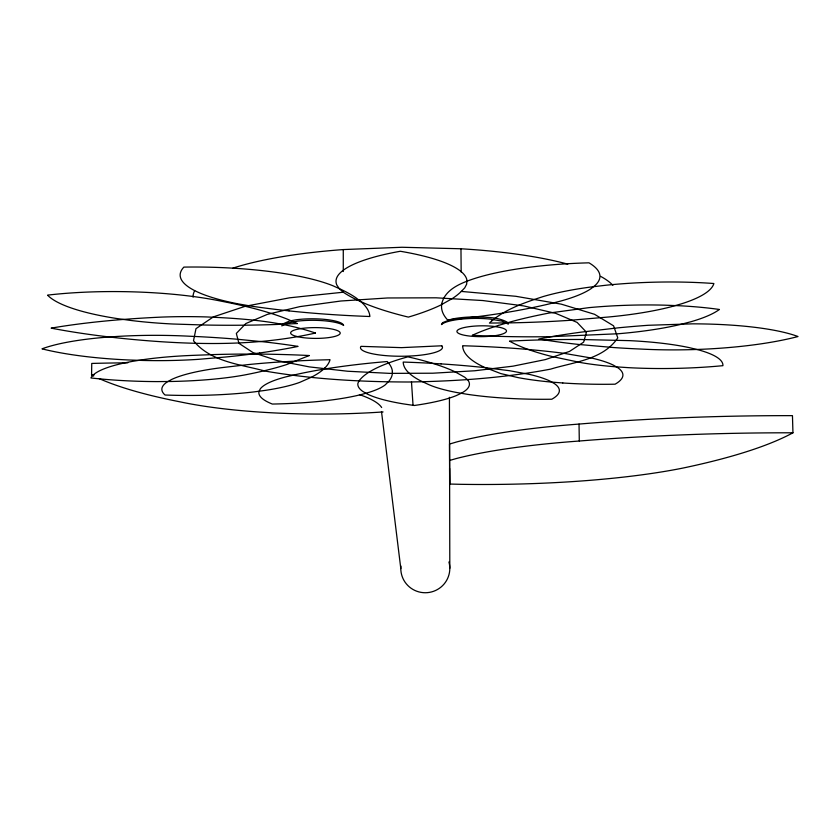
<?xml version="1.0" encoding="UTF-8"?>
<svg xmlns="http://www.w3.org/2000/svg" width="840" height="840" viewBox="0 0 840 840"><rect width="100%" height="100%" fill="white"/><g stroke="black" fill="none" stroke-linecap="round" stroke-linejoin="round"><path stroke-width="1.26" d="M93.65 376.047A375.512 79.989 -0.4 0 1 91.57 375.007L91.749 363.437A343.529 63.168 0.7 0 1 127.817 362.828M461.307 291.417L464.741 287.858L466.641 284.214L466.967 280.518A155.831 36.614 0.3 0 0 400.312 251.265A153.342 36.11 -0.6 0 0 336.851 285.054L339.286 288.687L343.287 292.215A315.798 75.6 -1.3 0 0 355.457 299.187L365.19 303.587A315.798 75.6 -1.3 0 0 408.356 317.1A294.536 69.552 0.9 0 0 440.548 305.141L452.466 298.463A294.536 69.552 0.9 0 0 461.307 291.417L515.792 296.289L561.288 304.154L594.542 314.296L613.589 325.836L617.778 337.88C603.025 359.804 573.815 362.008 550.567 369.138C503.8 378.031 456.225 381.255 408.692 382.001C360.633 381.917 312.522 379.239 265.104 371.081C240.408 364.308 210.756 362.03 193.505 340.756L195.983 328.671L213.381 316.88L245.175 306.296L289.538 297.822L343.287 292.215M449.652 460.435L456.53 458.472A240.608 40.142 -1.1 0 1 579.296 441.021A425.072 66.874 -1.3 0 1 792.95 432.8L792.456 415.653A424.662 68.943 -1.3 0 0 579.033 424.074A240.366 41.38 -1.1 0 0 456.404 442.029L449.536 444.056L449.705 484.04L460.467 484.312A255.98 46.421 -0.6 0 0 682.878 468.08A551.68 106.586 0.3 0 0 792.95 432.8M232.942 268.107A212.173 48.773 -0.2 0 1 343.276 249.575L401.993 247.265L460.971 248.777A212.173 48.773 -0.2 0 1 567.798 264.149M381.497 411.526L400.806 568.575M411.485 381.917L413.038 405.31M579.033 424.074L579.296 441.021M460.971 248.777L461.16 272.034M449.589 468.384L449.705 484.04M449.431 397.32L449.81 568.239M343.276 249.575L343.276 271.541M448.928 561.96A24.507 24.287 -5.2 0 1 427.361 592.651A24.507 24.287 -5.2 0 1 400.921 566.045M193.074 297.139A212.173 48.773 -0.2 0 1 194.68 290.693M600.6 276.36A212.173 48.773 -0.2 0 1 612.875 285.327M99.152 378.588A375.512 79.989 -0.4 0 0 179.56 401.741A192.896 39.176 0.1 0 0 383.05 411.936M359.415 394.601A179.676 34.23 0.5 0 1 381.654 407.516M91.57 375.007A343.76 62.013 0.6 0 1 94.038 374.945M392.385 371.501L392.364 373.475A271.519 55.178 0.9 0 1 388.899 381.192L385.182 384.919A132.5 26.786 0.4 0 1 369.306 392.269L361.683 394.433A132.5 26.786 0.4 0 1 272.328 404.05A130.641 25.809 -0.2 0 1 258.993 391.524L260.264 388.899A130.641 25.809 -0.2 0 1 286.503 376.719L295.439 374.661A237.668 45.906 -0.5 0 1 322.308 369.432L329.679 368.245A237.668 45.906 -0.5 0 1 387.219 361.546L388.962 363.552A271.519 55.178 0.9 0 1 392.385 371.501M441.851 303.419L441.546 305.855A300.163 67.725 -1.7 0 0 447.636 319.967C485.531 316.344 523.341 310.748 560.227 301.182A156.24 36.939 -0.4 0 0 591.287 288.498L595.654 284.928A156.24 36.939 -0.4 0 0 588.987 262.826A149.572 34.23 -1.1 0 0 467.943 280.833C457.149 284.865 444.696 291.155 441.851 303.419M586.446 332.231L583.663 342.122L569.499 351.435L545.339 359.594L513.03 366.156L474.737 370.766L432.779 373.212L389.582 373.37L347.624 371.238L309.341 366.891L277.064 360.56L252.977 352.558L238.938 343.329L236.323 333.438L245.858 323.536L267.404 314.36L299.796 306.631L340.882 301.004L387.587 297.969L436.181 297.812L482.78 300.542L523.677 305.897L555.839 313.404L577.133 322.423L586.446 332.231M282.419 324.114L281.82 325.889L287.395 323.085L298 321.09A31.805 6.983 0.2 0 1 343.623 325.469A30.933 6.815 0.2 0 0 326.981 319.62A30.933 6.815 0.2 0 0 295.869 319.83L289.674 320.975L282.419 324.114M359.069 380.635L357.913 383.344A132.542 26.575 -0.6 0 0 362.555 391.251L366.692 393.729A132.542 26.575 -0.6 0 0 404.009 403.988L414.236 405.489A130.694 26.177 0 0 0 456.257 395.608L461.444 393.162A130.694 26.177 0 0 0 467.691 379.911L464.772 377.244L455.049 371.816A260.852 51.408 0.5 0 0 437.325 364.844L432.065 363.174A260.852 51.408 0.5 0 0 407.873 356.832A245.994 48.983 -1 0 0 391.786 361.82L387.072 363.542A245.994 48.983 -1 0 0 371.574 370.639L368.56 372.456A245.994 48.983 -1 0 0 361.589 377.947L359.069 380.635M442.586 322.665L441.473 324.587A34.178 7.529 -0.5 0 1 490.077 319.074L501.931 321.121L508.294 324.135L507.329 322.224C497.648 316.806 485.919 317.383 475.167 316.89A33.422 7.371 -0.5 0 0 451.259 319.263L442.586 322.665M491.841 320.796L489.447 323.064L509.607 322.875A301.35 73.784 -0.7 0 0 569.583 320.334L608.339 317.016A154.802 36.183 -0.9 0 0 671.192 306.757L681.146 303.923A154.802 36.183 -0.9 0 0 713.874 283.521A145.782 32.393 -1.3 0 0 605.871 285.243L591.402 286.944A145.782 32.393 -1.3 0 0 542.924 296.635C525.053 302.484 506.552 308.658 491.841 320.796M325.08 367.752L323.001 369.695A280.381 58.307 1.3 0 1 311.514 377.16L299.744 382.368A135.02 27.636 0.7 0 1 265.22 390.39L254.331 391.86A135.02 27.636 0.7 0 1 165.06 395.02A131.523 26.061 0.2 0 1 167.255 381.917L171.77 379.407A131.523 26.061 0.2 0 1 224.228 367.353L248.598 364.55A237.489 45.77 0 0 1 274.617 362.324L301.906 360.696A237.489 45.77 0 0 1 330.036 359.719A280.381 58.307 1.3 0 1 325.08 367.752M309.236 355.53L286.681 364.55A291.659 62.99 1.4 0 1 269.871 369.38L263.76 370.881A291.659 62.99 1.4 0 1 244.052 375.07A138.6 29.032 0.9 0 1 171.181 381.476L157.595 381.591A138.6 29.032 0.9 0 1 90.951 377.958A133.665 26.786 0.5 0 1 133.014 361.274L143.787 359.562A133.665 26.786 0.5 0 1 194.691 355.299L213.497 354.585A240.083 46.536 0.4 0 1 242.214 354.081L261.492 354.123A240.083 46.536 0.4 0 1 309.236 355.53M498.456 325.416L492.534 327.338A275.625 57.225 -1.5 0 0 472.28 335.318L491.516 336.137A294.252 70.255 -0.9 0 0 550.337 336.683L618.198 333.753A150.759 34.293 -1 0 0 680.736 324.397L690.795 321.772A150.759 34.293 -1 0 0 719.397 309.467A141.12 30.398 -1.2 0 0 679.087 305.729L664.346 305.161A141.12 30.398 -1.2 0 0 588.966 307.639L548.95 313.068A275.625 57.225 -1.5 0 0 511.319 321.668L498.456 325.416M315.431 333.05C263.865 344.768 210.357 345.093 157.826 341.502A292.068 68.733 0.7 0 1 111.132 337.197L102.113 336.116A292.068 68.733 0.7 0 1 51.135 328.135A269.073 54.768 0.5 0 1 121.443 319.589L131.177 318.854A269.073 54.768 0.5 0 1 161.27 317.111A139.692 29.621 0.7 0 1 206.357 316.932C243.044 318.591 280.455 320.985 315.431 333.05M546.788 337.522L538.871 339.003L546.483 340.231A288.005 66.507 -1.7 0 0 578.781 344.463L613.589 347.54A288.005 66.507 -1.7 0 0 640.962 349.062A147.462 32.571 -1.5 0 0 798 336.525A137.382 28.728 -1.4 0 0 692.549 323.841L648.197 325.29A265.682 53.235 -1.5 0 0 618.429 327.81L580.944 332.168A265.682 53.235 -1.5 0 0 554.967 336.094L546.788 337.522M301.959 328.43L297.003 329.332A24.801 5.397 0.2 0 0 294.63 335.874L298.82 336.956A24.801 5.397 0.2 0 0 332.315 337.008A24.801 5.397 0.2 0 0 334.981 329.752A24.801 5.397 0.2 0 0 301.959 328.43M259.623 352.968L251.37 354.081A305.519 69.531 1.3 0 1 225.624 357.01L198.618 359.32A143.745 31.217 0.9 0 1 143.105 360.465L128.993 359.993A143.745 31.217 0.9 0 1 42 348.842A138.023 28.413 0.8 0 1 103.604 337.439L117.064 336.452A138.023 28.413 0.8 0 1 189.147 336.21L198.975 336.661A247.874 49.161 0.8 0 1 237.258 339.234L264.495 341.922A247.874 49.161 0.8 0 1 298.074 346.406A305.519 69.531 1.3 0 1 259.623 352.968M493.784 335.853L487.82 336.431A24.791 5.418 -0.5 0 1 457.17 330.677A24.791 5.418 -0.5 0 1 494.413 326.477L499.527 327.306A24.791 5.418 -0.5 0 1 493.784 335.853M297.297 323.547L276.959 324.45A324.209 79.401 0.8 0 1 246.015 325.185L235.631 325.258A324.209 79.401 0.8 0 1 204.351 325.006L173.114 324.019A152.24 35.185 0.8 0 1 130.252 320.387L117.012 318.549A152.24 35.185 0.8 0 1 47.565 295.134A147.273 32.204 1 0 1 221.907 301.319A267.047 56.364 1.3 0 1 265.639 311.724L271.803 313.614A267.047 56.364 1.3 0 1 288.173 319.494L297.297 323.547M441.777 345.786L401.489 347.644L360.959 346.343A40.982 8.726 -0.2 0 0 402.171 356.244A40.982 8.726 -0.2 0 0 441.777 345.786M549.749 339.717L539.626 339.948A258.689 50.967 -0.8 0 0 509.513 341.124A276.276 60.932 -1.8 0 0 525.651 348.495L530.428 350.217A276.276 60.932 -1.8 0 0 552.258 356.58L581.101 362.639A142.79 30.576 -1.4 0 0 615.51 366.796L628.236 367.647A142.79 30.576 -1.4 0 0 722.915 365.673A134.001 27.489 -1 0 0 698.219 349.808L689.356 347.655A134.001 27.489 -1 0 0 629.779 340.651L580.125 339.486A258.689 50.967 -0.8 0 0 549.749 339.717M441.063 363.888L431.76 363.321A250.971 47.995 -0.1 0 0 403.221 362.061A257.324 53.403 -1.3 0 0 407.673 371.7L409.574 373.558A257.324 53.403 -1.3 0 0 420.336 380.688L427.539 384.048A135.051 27.552 -0.8 0 0 457.181 392.595L467.019 394.254A135.051 27.552 -0.8 0 0 551.786 399.231A128.856 25.505 -0.3 0 0 554.516 383.681L550.169 381.171A128.856 25.505 -0.3 0 0 529.294 374.367L509.534 370.703L485.289 367.679A250.856 47.974 -0.1 0 0 441.063 363.888M562.811 382.977L550.63 382.011A138.778 29.012 -1.1 0 1 518.07 377.612L500.703 373.558L483.819 367.038A265.062 56.333 -1.6 0 1 462.651 345.744A256.778 50.305 -0.3 0 1 520.159 348.81L529.253 349.577A256.778 50.305 -0.3 0 1 563.714 353.283L592.074 358.144A132.069 26.786 -0.6 0 1 613.505 365.211L617.957 367.836A132.069 26.786 -0.6 0 1 615.101 384.195A138.778 29.012 -1.1 0 1 562.811 382.977M289.034 310.894L279.384 309.824A326.834 81.511 -0.3 0 1 251.276 306.138L238.791 303.986A154.644 36.645 0.2 0 1 183.876 267.099A151.767 34.471 0.7 0 1 332.997 285.789L340.2 289.044A278.88 61.772 1.2 0 1 356.328 298.074L362.05 302.683A278.88 61.772 1.2 0 1 369.863 316.502A326.834 81.511 -0.3 0 1 289.034 310.894"/></g></svg>
